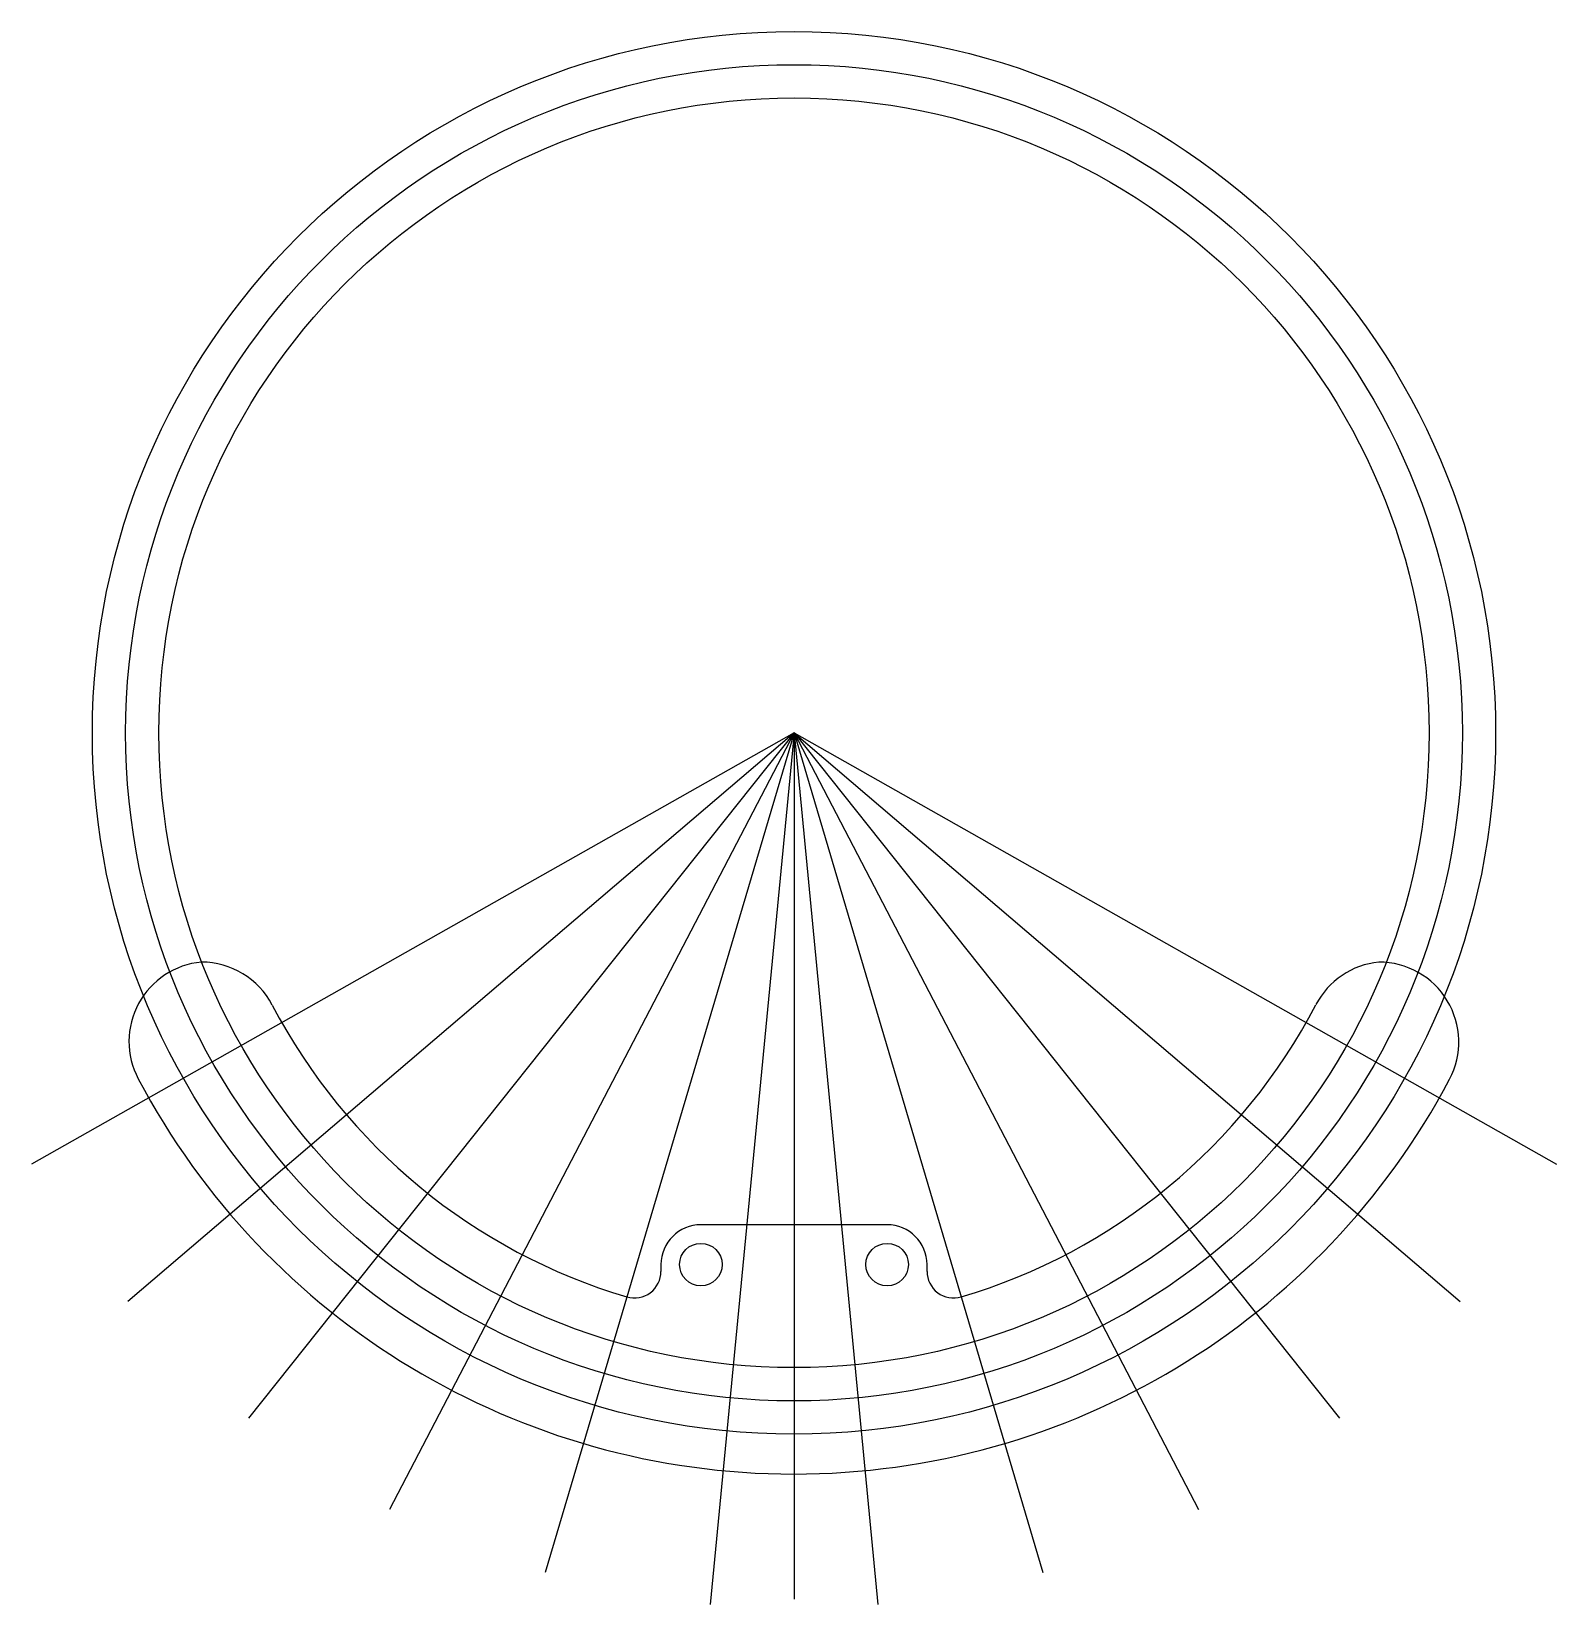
# Model space of a CAD drawing. Header units: millimetres. Extents: x -57 to 57, y -66 to 53.
import ezdxf

# ---------------------------------------------------------------- set-up
doc = ezdxf.new("R2010")
doc.units = ezdxf.units.MM
doc.layers.get('0').update_dxf_attribs({"linetype": 'CONTINUOUS'})

msp = doc.modelspace()

# ---------------------------------------------------------------- linework, layer by layer
for p, q in [((0, 0), (-57.33, -32.44)), ((0, 0), (-50.09, -42.78)), ((0, 0), (-41.01, -51.55)), ((0, 0), (-30.42, -58.43)), ((0, 0), (-18.71, -63.16)), ((0, 0), (-6.31, -65.57)), ((0, 0), (0, -65.16)), ((0, 0), (6.31, -65.57)), ((0, 0), (18.71, -63.16)), ((0, 0), (30.42, -58.43)), ((0, 0), (41.01, -51.55)), ((0, 0), (50.09, -42.78)), ((0, 0), (57.33, -32.44)), ((7, -37), (-7, -37)), ((-10, -40), (-10, -40.51)), ((10, -40.51), (10, -40))]:
    msp.add_line(p, q)
for centre, radius in [((0, 0), 52.75), ((0, 0), 50.25), ((0, 0), 47.75), ((-7, -40), 1.6), ((7, -40), 1.6)]:
    msp.add_circle(centre, radius)
for centre, radius, start, end in [((-44, -23.22), 6, 95.2726, 207.8285), ((-44.55, -23.25), 6, 27.5606, 90), ((44.56, -23.22), 6, 95.5415, 152.4755), ((43.98, -23.25), 6, -27.8616, 90), ((0, 0), 44.25, 207.5606, 253.4995), ((0, 0), 44.25, 286.5005, 332.4755), ((0, 0), 55.75, 207.8285, 332.1384), ((-7, -40), 3, 90, 180), ((7, -40), 3, 0, 90), ((-12, -40.51), 2, -106.5005, 0), ((12, -40.51), 2, 180, 286.5005)]:
    msp.add_arc(centre, radius, start, end)

doc.saveas('drawing.dxf')
